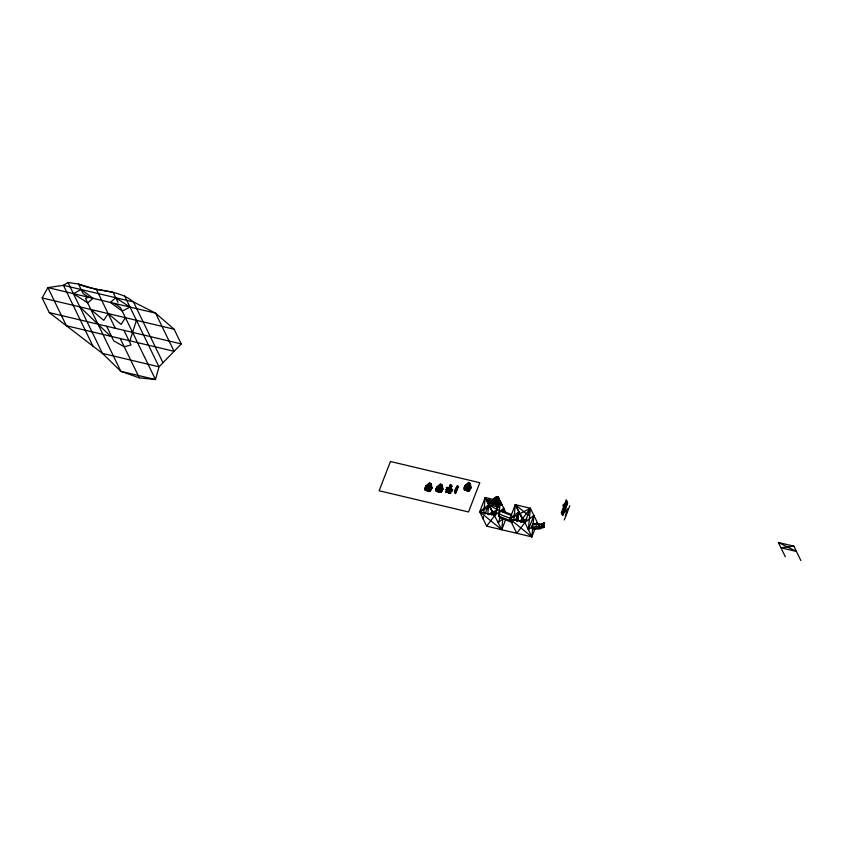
<?xml version="1.0" encoding="UTF-8"?>
<svg xmlns="http://www.w3.org/2000/svg" width="843" height="843" viewBox="0 0 843 843"><rect width="100%" height="100%" fill="white"/><g stroke="black" fill="none" stroke-linecap="round" stroke-linejoin="round"><path stroke-width="1.26" d="M468.15 491.332L470.236 489.614L469.699 488.856L467.654 487.602L464.219 487.56L464.367 489.931L469.045 491.037L470.963 487.876L470.405 484.082L469.066 483.756L470.405 484.303L469.994 488.15L470.963 487.876L469.814 483.144L468.244 482.976L464.841 485.789L464.219 487.56L464.367 489.931L469.045 491.037L467.054 489.161L464.82 488.634L464.419 489.309L468.297 490.226L469.699 488.856L470.436 487.117L469.593 483.292L468.244 482.976L466.095 485.326L464.82 488.634M492.733 503.577L492.586 501.216L492.733 503.577L494.188 504.441M543.925 526.085L543.946 522.892L541.68 524.325L533.44 523.482L531.944 526.148L532.312 528.835L540.173 528.624L544.272 527.307L543.946 522.892L542.049 524.494L532.765 524.009L533.029 524.546L533.882 515.442L524.894 522.502L516.78 533.292L509.804 518.93L515.294 504.672L530.395 508.255L537.37 522.628L536.454 524.999M543.187 524.989L543.946 522.892L543.155 525.6L539.204 526.453L531.944 526.148L531.796 527.76L539.741 527.739L543.904 526.538L543.946 522.892L542.06 525.105L541.68 524.325L544.272 527.307M498.761 497.96L497.686 497.707M445.947 491.996L446.4 490.71L448.634 491.237L450.615 493.102L445.947 491.996L450.615 493.102M483.176 518.972L483.397 516.59M483.734 513.018L485.189 497.528L500.278 501.111L506.264 513.429M487.781 514.241L488.677 504.715L498.74 507.107M535.084 528.561L531.88 536.875L486.664 526.158L479.688 511.785L500.278 501.111L498.877 516.116L499.572 517.56L512.47 522.618M503.429 511.87L503.766 508.297L494.788 515.358L486.664 526.158M513.851 520.152L515.294 504.672L528.34 515.284M516.907 521.617L518.192 518.287L517.486 516.854L516.59 517.56L517.981 520.437L518.793 511.859L509.804 518.93L531.88 536.875L532.723 527.771L532.312 528.835L540.173 528.624L538.477 524.388M532.207 526.685L528.382 529.689L530.395 508.255L509.804 518.93L524.894 522.502L531.88 536.875M430.32 485.42L431.353 484.43L430.731 484.504M441.3 486.453L442.322 485.684L441.521 485.262M129.896 340.825L136.429 320.298M449.888 488.202C452.691 481.511 447.738 488.508 447.517 490.974L448.56 493.134L449.171 491.564L446.421 487.865L447.675 487.391L449.909 487.928L452.543 489.941L447.001 489.151L445.799 489.625L447.907 490.763M455.209 493.113C458.118 486.622 458.761 481.638 454.44 491.543L455.494 493.692L458.244 486.559L456.769 490.384L455.726 488.223M436.674 489.994L437.949 486.685L440.025 484.314L441.521 484.672L442.29 488.476L441.553 490.215L440.151 491.595L436.274 490.668L436.674 489.994L438.908 490.531L440.889 492.396L436.221 491.29L436.073 488.919L436.695 487.149L440.025 484.314L441.753 484.525L442.817 489.235L440.889 492.396L436.221 491.29L436.073 488.919L439.509 488.972L442.09 490.974L441.247 491.29M464.377 488.223L465.009 486.464M500.468 516.854L498.276 522.544L502.765 519.014L501.764 529.731L479.688 511.785L485.189 497.528L501.764 529.731L505.421 520.236M425.683 488.961L427.928 489.498L429.909 491.364L425.241 490.257L425.283 489.635L426.969 485.652L429.034 483.281L430.773 483.492L431.827 488.202L429.909 491.364L425.241 490.257L425.093 487.886L425.704 486.116L429.034 483.281L430.773 483.492M427.928 489.498L430.531 483.64L431.827 488.202L430.868 488.487M441.152 484.388L439.488 487.812L442.29 488.476L442.817 489.235L441.848 489.52M438.908 490.531L441.753 484.525M447.939 491.838L450.499 485.21M448.128 492.228L450.879 485.094M448.286 492.554L449.561 489.235M450.215 488.856L451.321 485.989L450.373 488.624M454.862 492.407L457.422 485.768M455.051 492.797L457.812 485.663M467.054 489.161L469.814 483.144M485.01 514.219L488.677 504.715L497.971 510.099L492.164 511.901L488.571 514.725M493.787 500.731L494.904 498.034L493.208 499.446L496.611 496.632L498.181 496.801L499.319 501.532L497.95 496.949L496.611 496.632L493.208 499.446M496.021 501.258L498.181 496.801M491.248 514.283L492.164 511.901L485.189 497.528M500.278 501.111L494.788 515.358L479.688 511.785L488.677 504.715L494.672 515.863M511.775 521.185L498.877 516.127L500.173 511.121L511.901 515.726M502.449 511.712L503.766 508.297M515.484 520.416L518.793 511.859L524.789 523.008M516.201 520.184L517.486 516.854M520.9 522.607L522.281 519.046L530.395 508.255L524.894 522.502L515.294 504.672L522.281 519.046L526.053 519.941M528.382 529.689L533.882 515.442M561.628 513.229L566.517 500.552M562.018 514.03L566.907 501.364M562.407 514.841L567.297 502.175M564.273 519.952L569.784 505.684M425.873 486.79L425.704 486.116L426.969 485.652L431.3 487.444L429.171 490.552L425.283 489.635L425.093 487.886L428.529 487.928L430.562 489.182L431.1 489.941L429.013 491.659M470.963 487.876L469.382 486.474L470.015 485.199L464.841 485.789L466.548 484.377L465.462 485.547M450.151 488.16L451.321 485.989M456.495 489.804L458.244 486.559M42.15 297.937L47.882 287.6L63.425 285.324L133.457 301.931L155.555 313.143L174.122 329.234L181.256 343.933L159.011 366.821L155.481 379.55L139.337 377.854L120.865 371.341L102.435 353.396L49.284 312.627L42.15 297.937L174.122 329.234M492.776 502.965L493.187 502.291M125.449 317.695L121.055 324.429L108.136 313.585L103.752 320.329L90.823 309.476M440.773 484.493L437.791 490.268L438.834 492.417M495.579 499.246L497.665 496.675M496.506 504.989L498.603 503.271L498.065 502.512L496.664 503.882L495.421 502.818M427.717 484.999L429.572 483.208M437.78 486.927L440.552 484.24M465.947 485.568L468.792 482.902M499.572 517.56L500.247 517.022M519.583 521.164L522.281 519.046M535.632 523.998L537.37 522.628M96.155 289.328L78.494 284.08L67.988 282.458L63.425 285.324L92.951 346.125M491.184 514.82L495.758 512.449M521.301 521.965L527.023 519.003M498.371 498.856L493.829 499.193M449.235 489.678L451.816 491.69L449.171 491.564M447.675 487.391L446.421 487.865L452.017 489.193L449.909 487.928M430.172 483.345L428.086 485.916L426.8 489.225L427.854 491.385M469.298 483.018L467.212 485.589L465.937 488.898L466.98 491.058M800.85 560.542L793.864 546.159L780.966 547.781L796.435 551.448L778.395 542.492L785.349 556.801M114.701 303.448L120.633 307.779L155.481 379.55L120.865 371.341L85.417 298.338L88.736 297.294L83.13 293.638L78.494 284.08C96.239 291.994 118.073 288.822 133.457 301.931L162.984 362.732M96.597 289.434L113.11 292.289L118.02 302.405M49.284 312.627L181.256 343.933M778.395 542.492L793.864 546.159M450.278 484.946L451.479 485.231M449.751 485.031L451.247 485.378M441.11 485.399L442.322 485.684M430.13 484.356L431.331 484.651M446.59 488.529L452.543 489.941M440.183 487.212L442.29 488.476L437.949 486.685L436.695 487.149L436.864 487.823M445.799 489.625L451.279 490.932M486.053 499.33L501.153 502.913M440.826 488.761L442.817 489.235L442.343 485.463M448.887 490.995L451.816 491.69M436.073 488.919L437.907 489.351M441.553 490.215L439.003 489.962M486.759 500.763L501.848 504.346M446 491.374L449.877 492.301M440.141 490.51L442.09 490.974M487.18 501.627L502.27 505.21M487.517 502.344L498.845 505.031L496.506 500.215M487.802 502.923L498.255 505.4M492.164 511.901L495.937 512.797M501.069 510.415L511.627 514.557M499.077 513.988L510.795 518.582M469.382 486.474L468.339 485.853L470.436 487.117M429.203 486.179L431.3 487.444M79.843 306.873L110.602 336.241M541.68 524.325L542.049 524.494M543.345 525.979L543.904 526.538M496.664 503.882L497.402 504.694M566.117 499.741L567.687 502.976L562.808 515.653L561.238 512.418M565.642 500.995L567.213 504.23M565.084 502.417L566.654 505.652M568.403 509.246L568.056 508.529L565.305 515.663L565.653 516.39M564.536 503.851L566.106 507.086M567.297 512.101L563.461 504.198L562.913 505.631L566.749 513.535M562.882 508.129L564.452 511.364M562.334 509.562L563.904 512.797M561.786 510.984L563.356 514.219M543.155 525.6L543.724 526.759M539.204 526.453L540.173 528.624M492.733 499.319L497.971 510.099M488.961 498.424L492.449 505.61M455.051 489.973L456.095 492.133M448.792 487.654L449.846 489.815M124.574 295.882L159.011 366.821L102.435 353.396L67.988 282.458M123.921 330.33L131.034 344.966L124.248 346.768L113.721 340.857L106.618 326.22M96.397 289.412L115.27 328.275M120.243 338.528L139.337 377.854M517.634 519.709L517.981 520.437M498.771 497.728L499.319 501.532M431.353 484.43L431.827 488.202M452.069 486.169L450.562 485.81L452.069 486.169M390.435 461.5L379.139 490.763L468.518 511.964L479.804 482.702L390.435 461.5M115.754 297.737L110.37 302.426L122.235 311.088L130.012 307.084L115.754 297.737M93.067 298.317L87.619 302.869L73.425 293.659L81.128 289.518L93.067 298.317M155.555 313.143L47.882 287.6L66.407 325.756L174.09 351.299L155.555 313.143M497.739 500.131L496.696 499.509L498.793 500.774L497.739 500.131"/></g></svg>
